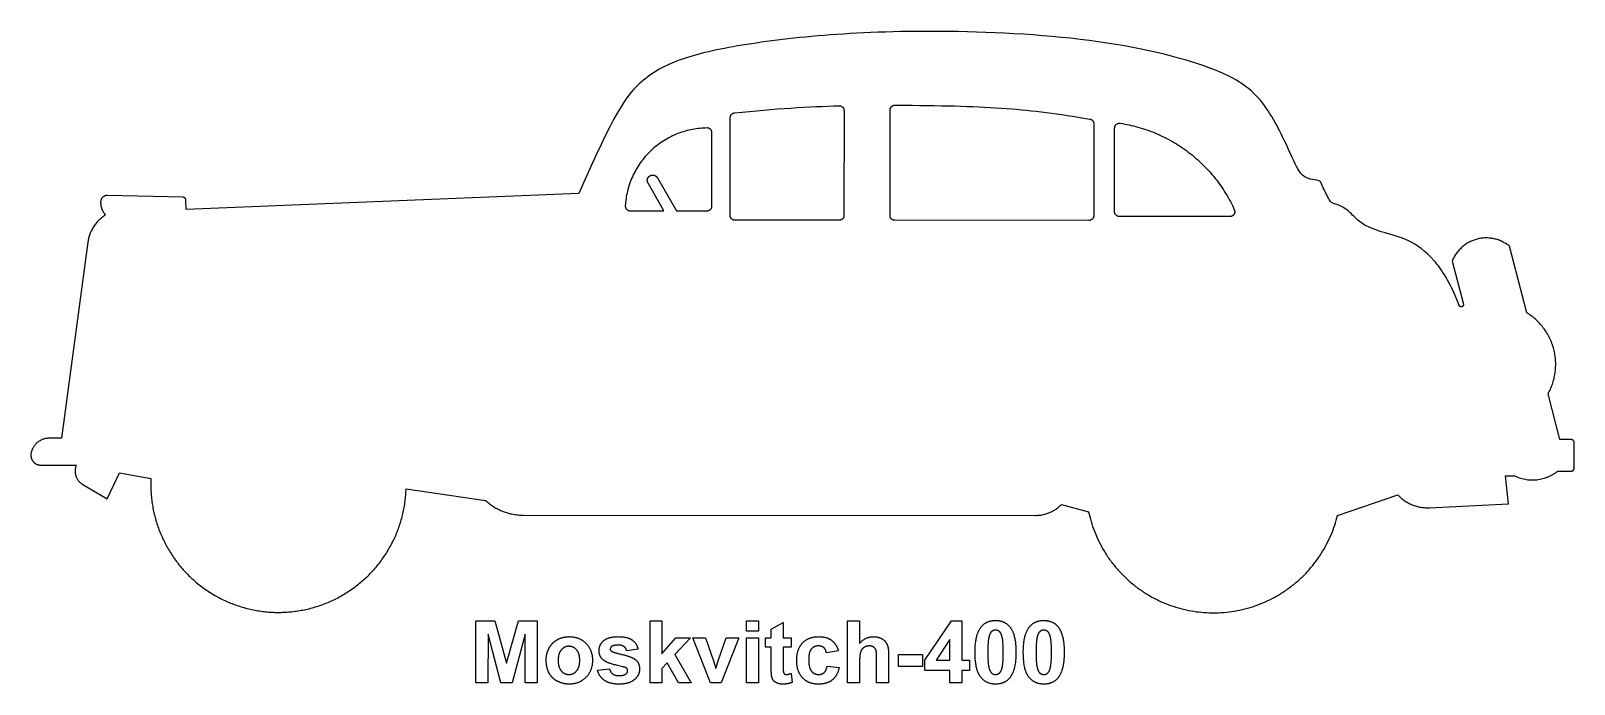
# Model space of a CAD drawing. Header units: millimetres. Extents: x -155 to 163, y -128 to 149.
# Drawn here: x -65.2 to 2.2, y -48.7 to -20.1 of the extents above; entities that cross this region are included whole.
import ezdxf

# ---------------------------------------------------------------- set-up
doc = ezdxf.new("R2010")
doc.units = ezdxf.units.MM
doc.header["$MEASUREMENT"] = 0
doc.layers.add('Layer 03', color=5, linetype='Continuous')

msp = doc.modelspace()

# ---------------------------------------------------------------- linework, layer by layer
at = {"layer": 'Layer 03'}
for p, q in [((-29.689, -23.574), (-29.691, -28.157)), ((-27.677, -28.158), (-27.675, -23.547)), ((-34.667, -28.155), (-34.665, -23.885)), ((-18.767, -24.153), (-18.769, -28.163)), ((-35.462, -27.741), (-35.461, -24.546)), ((-17.858, -27.993), (-17.856, -24.336)), ((-37.56, -27.952), (-38.257, -26.743)), ((-37.85, -26.508), (-37.017, -27.952)), ((-58.589, -27.364), (-61.893, -27.281)), ((-58.455, -27.893), (-58.46, -27.495)), ((-41.288, -27.205), (-58.455, -27.893)), ((-39.041, -27.952), (-37.56, -27.952)), ((-37.017, -27.952), (-35.675, -27.953)), ((-12.818, -28.207), (-17.645, -28.205)), ((-29.904, -28.37), (-34.454, -28.368)), ((-18.981, -28.375), (-27.465, -28.371)), ((-62.747, -29.332), (-63.905, -37.898)), ((0.167, -32.417), (-0.591, -29.505)), ((-3.1, -30.158), (-2.611, -32.034)), ((1.61, -37.957), (1.091, -35.964)), ((-63.905, -37.898), (-64.434, -37.897)), ((2.101, -37.957), (1.61, -37.957)), ((2.233, -39.205), (2.233, -38.09)), ((-64.817, -39.071), (-63.249, -39.071)), ((-61.898, -40.544), (-61.372, -39.418)), ((-61.372, -39.418), (-59.989, -39.663)), ((-0.631, -40.768), (-0.765, -39.538)), ((-0.765, -39.538), (-0.38, -39.538)), ((1.524, -39.334), (2.099, -39.338)), ((-62.968, -39.926), (-61.898, -40.544)), ((-48.833, -40.113), (-45.359, -40.62)), ((-8.113, -41.273), (-5.479, -40.37)), ((-20.175, -40.794), (-18.997, -41.11)), ((-4.091, -40.939), (-0.631, -40.768)), ((-43.711, -41.263), (-21.32, -41.273)), ((-45.782, -48.6), (-45.782, -45.883)), ((-45.782, -45.883), (-44.951, -45.883)), ((-45.251, -46.461), (-45.259, -48.6)), ((-44.69, -48.6), (-45.251, -46.461)), ((-44.951, -45.883), (-44.441, -47.737)), ((-44.441, -47.737), (-43.924, -45.883)), ((-43.63, -46.461), (-44.198, -48.6)), ((-43.924, -45.883), (-43.099, -45.883)), ((-43.622, -48.6), (-43.63, -46.461)), ((-43.099, -45.883), (-43.099, -48.6)), ((-38.17, -48.6), (-38.17, -45.883)), ((-38.17, -45.883), (-37.647, -45.883)), ((-37.647, -45.883), (-37.647, -47.321)), ((-33.951, -46.339), (-33.951, -45.883)), ((-33.951, -45.883), (-33.427, -45.883)), ((-33.427, -46.339), (-33.951, -46.339)), ((-33.427, -45.883), (-33.427, -46.339)), ((-32.871, -46.254), (-32.347, -45.95)), ((-32.871, -46.625), (-32.871, -46.254)), ((-32.347, -45.95), (-32.347, -46.625)), ((-29.529, -48.6), (-29.529, -45.883)), ((-29.529, -45.883), (-29.005, -45.883)), ((-29.005, -45.883), (-29.005, -46.868)), ((-26.153, -47.606), (-24.986, -45.883)), ((-24.986, -45.883), (-24.533, -45.883)), ((-24.533, -45.883), (-24.533, -47.604)), ((-38.694, -47.115), (-39.183, -47.199)), ((-37.647, -47.321), (-37.048, -46.625)), ((-36.407, -46.625), (-37.085, -47.36)), ((-37.048, -46.625), (-36.407, -46.625)), ((-35.519, -48.6), (-36.305, -46.625)), ((-36.305, -46.625), (-35.748, -46.625)), ((-35.748, -46.625), (-35.395, -47.633)), ((-35.189, -47.633), (-34.837, -46.625)), ((-34.28, -46.625), (-35.055, -48.6)), ((-34.837, -46.625), (-34.28, -46.625)), ((-33.951, -48.6), (-33.951, -46.625)), ((-33.951, -46.625), (-33.427, -46.625)), ((-33.427, -46.625), (-33.427, -48.6)), ((-33.124, -47.031), (-33.124, -46.625)), ((-33.124, -46.625), (-32.871, -46.625)), ((-32.871, -47.031), (-33.124, -47.031)), ((-32.871, -47.901), (-32.871, -47.031)), ((-32.347, -46.625), (-31.993, -46.625)), ((-31.993, -47.031), (-32.347, -47.031)), ((-32.347, -47.031), (-32.347, -47.846)), ((-31.993, -46.625), (-31.993, -47.031)), ((-29.934, -47.199), (-30.457, -47.284)), ((-25.056, -46.703), (-25.666, -47.604)), ((-25.056, -47.604), (-25.056, -46.703)), ((-37.421, -47.724), (-37.647, -47.968)), ((-36.93, -48.6), (-37.421, -47.724)), ((-37.085, -47.36), (-36.373, -48.6)), ((-35.395, -47.633), (-35.293, -47.97)), ((-30.423, -47.858), (-29.9, -47.925)), ((-29.005, -47.61), (-29.005, -48.6)), ((-28.263, -48.6), (-28.263, -47.557)), ((-27.74, -47.438), (-27.74, -48.6)), ((-27.301, -47.874), (-27.301, -47.351)), ((-27.301, -47.351), (-26.254, -47.351)), ((-26.254, -47.874), (-27.301, -47.874)), ((-26.254, -47.351), (-26.254, -47.874)), ((-26.153, -48.06), (-26.153, -47.606)), ((-25.666, -47.604), (-25.056, -47.604)), ((-24.533, -47.604), (-24.195, -47.604)), ((-24.195, -47.604), (-24.195, -48.06)), ((-40.466, -48.043), (-39.943, -47.976)), ((-37.647, -47.968), (-37.647, -48.6)), ((-32.001, -48.179), (-31.959, -48.575)), ((-25.056, -48.06), (-26.153, -48.06)), ((-25.056, -48.6), (-25.056, -48.06)), ((-24.533, -48.06), (-24.533, -48.6)), ((-24.195, -48.06), (-24.533, -48.06)), ((-45.259, -48.6), (-45.782, -48.6)), ((-44.198, -48.6), (-44.69, -48.6)), ((-43.099, -48.6), (-43.622, -48.6)), ((-37.647, -48.6), (-38.17, -48.6)), ((-36.373, -48.6), (-36.93, -48.6)), ((-35.055, -48.6), (-35.519, -48.6)), ((-33.427, -48.6), (-33.951, -48.6)), ((-29.005, -48.6), (-29.529, -48.6)), ((-27.74, -48.6), (-28.263, -48.6)), ((-24.533, -48.6), (-25.056, -48.6))]:
    msp.add_line(p, q, dxfattribs=at)
for points, knots in [([(-2.793, -32.092), (-3.193, -31.047), (-3.957, -29.929), (-4.998, -29.181), (-6.109, -28.921), (-7.022, -28.586), (-7.45, -28.132), (-7.883, -27.745), (-8.316, -27.636), (-8.425, -27.59), (-8.827, -26.769), (-8.857, -26.615), (-9.322, -26.599), (-9.755, -26.382), (-10.136, -25.508), (-11.215, -23.199), (-12.863, -21.789), (-18.288, -20.389), (-25.41, -20.021), (-30.485, -20.218), (-34.365, -20.698), (-36.938, -21.28), (-38.689, -22.207), (-39.751, -23.689), (-41.288, -27.205)], [2815.646224, 2815.646224, 2815.646224, 2815.646224, 2822.950509, 2831.12131, 2839.292111, 2847.462913, 2855.633714, 2863.804516, 2871.975317, 2880.146118, 2888.31692, 2896.487721, 2904.658523, 2912.829324, 2921.000126, 2929.170927, 2937.341728, 2945.51253, 2953.683331, 2961.854133, 2970.024934, 2978.195735, 2986.366537, 2994.537338, 2994.537338, 2994.537338, 2994.537338]), ([(-27.461, -23.335), (-27.325, -23.335), (-25.277, -23.348), (-22.563, -23.423), (-20.325, -23.702), (-18.943, -23.944)], [271.696003, 271.696003, 271.696003, 271.696003, 273.105172, 293.197106, 312.148333, 312.148333, 312.148333, 312.148333])]:
    msp.add_open_spline(points, degree=3, knots=knots, dxfattribs=at)
for points, degree in [([(-34.474, -23.674), (-32.713, -23.487), (-31.21, -23.4), (-29.908, -23.361)], 3), ([(-23.688, -46.145), (-23.465, -45.866), (-23.064, -45.866)], 2), ([(-23.064, -45.866), (-22.664, -45.866), (-22.438, -46.149)], 2), ([(-21.578, -46.145), (-21.355, -45.866), (-20.954, -45.866)], 2), ([(-20.954, -45.866), (-20.554, -45.866), (-20.329, -46.149)], 2), ([(-23.959, -47.254), (-23.959, -46.484), (-23.688, -46.145)], 2), ([(-23.233, -46.349), (-23.307, -46.41), (-23.348, -46.569)], 2), ([(-23.064, -46.288), (-23.159, -46.288), (-23.233, -46.349)], 2), ([(-22.896, -46.349), (-22.97, -46.288), (-23.064, -46.288)], 2), ([(-22.775, -46.592), (-22.823, -46.41), (-22.896, -46.349)], 2), ([(-22.438, -46.149), (-22.17, -46.484), (-22.17, -47.259)], 2), ([(-21.849, -47.254), (-21.849, -46.484), (-21.578, -46.145)], 2), ([(-21.123, -46.349), (-21.197, -46.41), (-21.238, -46.569)], 2), ([(-20.954, -46.288), (-21.049, -46.288), (-21.123, -46.349)], 2), ([(-20.787, -46.349), (-20.86, -46.288), (-20.954, -46.288)], 2), ([(-20.665, -46.592), (-20.713, -46.41), (-20.787, -46.349)], 2), ([(-20.329, -46.149), (-20.06, -46.484), (-20.06, -47.259)], 2), ([(-42.711, -47.585), (-42.711, -47.323), (-42.583, -47.078)], 2), ([(-42.583, -47.078), (-42.456, -46.833), (-42.222, -46.704)], 2), ([(-42.222, -46.704), (-41.988, -46.575), (-41.7, -46.575)], 2), ([(-42.051, -47.156), (-42.187, -47.314), (-42.187, -47.613)], 2), ([(-41.714, -46.997), (-41.914, -46.997), (-42.051, -47.156)], 2), ([(-41.378, -47.156), (-41.514, -46.997), (-41.714, -46.997)], 2), ([(-41.7, -46.575), (-41.254, -46.575), (-40.97, -46.868)], 2), ([(-41.242, -47.609), (-41.242, -47.314), (-41.378, -47.156)], 2), ([(-40.97, -46.868), (-40.685, -47.16), (-40.685, -47.607)], 2), ([(-40.398, -47.186), (-40.398, -46.927), (-40.196, -46.751)], 2), ([(-40.164, -47.634), (-40.398, -47.473), (-40.398, -47.186)], 2), ([(-40.196, -46.751), (-39.993, -46.575), (-39.567, -46.575)], 2), ([(-39.849, -47.005), (-39.909, -47.046), (-39.909, -47.113)], 2), ([(-39.909, -47.113), (-39.909, -47.169), (-39.857, -47.209)], 2), ([(-39.857, -47.209), (-39.786, -47.262), (-39.37, -47.358)], 2), ([(-39.554, -46.946), (-39.76, -46.946), (-39.849, -47.005)], 2), ([(-39.567, -46.575), (-39.162, -46.575), (-38.965, -46.711)], 2), ([(-39.303, -47.011), (-39.391, -46.946), (-39.554, -46.946)], 2), ([(-39.183, -47.199), (-39.215, -47.077), (-39.303, -47.011)], 2), ([(-38.965, -46.711), (-38.768, -46.848), (-38.694, -47.115)], 2), ([(-31.757, -47.615), (-31.757, -47.123), (-31.5, -46.849)], 2), ([(-31.5, -46.849), (-31.244, -46.575), (-30.806, -46.575)], 2), ([(-31.118, -47.117), (-31.233, -47.254), (-31.233, -47.576)], 2), ([(-30.81, -46.98), (-31.003, -46.98), (-31.118, -47.117)], 2), ([(-30.574, -47.056), (-30.665, -46.98), (-30.81, -46.98)], 2), ([(-30.806, -46.575), (-30.448, -46.575), (-30.237, -46.729)], 2), ([(-30.457, -47.284), (-30.483, -47.133), (-30.574, -47.056)], 2), ([(-30.237, -46.729), (-30.026, -46.883), (-29.934, -47.199)], 2), ([(-29.005, -46.868), (-28.754, -46.575), (-28.406, -46.575)], 2), ([(-28.811, -47.043), (-28.912, -47.106), (-28.959, -47.234)], 2), ([(-28.582, -46.98), (-28.71, -46.98), (-28.811, -47.043)], 2), ([(-28.396, -47.029), (-28.47, -46.98), (-28.582, -46.98)], 2), ([(-28.406, -46.575), (-28.227, -46.575), (-28.083, -46.642)], 2), ([(-28.292, -47.162), (-28.321, -47.079), (-28.396, -47.029)], 2), ([(-28.263, -47.557), (-28.263, -47.246), (-28.292, -47.162)], 2), ([(-28.083, -46.642), (-27.939, -46.709), (-27.866, -46.814)], 2), ([(-27.866, -46.814), (-27.793, -46.918), (-27.766, -47.045)], 2), ([(-27.766, -47.045), (-27.74, -47.172), (-27.74, -47.438)], 2), ([(-23.348, -46.569), (-23.402, -46.774), (-23.402, -47.259)], 2), ([(-22.727, -47.259), (-22.727, -46.774), (-22.775, -46.592)], 2), ([(-21.238, -46.569), (-21.292, -46.774), (-21.292, -47.259)], 2), ([(-20.617, -47.259), (-20.617, -46.774), (-20.665, -46.592)], 2), ([(-42.583, -48.165), (-42.711, -47.927), (-42.711, -47.585)], 2), ([(-42.187, -47.613), (-42.187, -47.911), (-42.051, -48.07)], 2), ([(-41.378, -48.07), (-41.242, -47.911), (-41.242, -47.609)], 2), ([(-40.685, -47.607), (-40.685, -48.058), (-40.972, -48.354)], 2), ([(-39.362, -47.892), (-39.994, -47.75), (-40.164, -47.634)], 2), ([(-39.37, -47.358), (-38.954, -47.455), (-38.789, -47.593)], 2), ([(-39.186, -47.962), (-39.225, -47.924), (-39.362, -47.892)], 2), ([(-38.789, -47.593), (-38.626, -47.734), (-38.626, -47.984)], 2), ([(-35.293, -47.97), (-35.252, -47.841), (-35.242, -47.801)], 2), ([(-35.242, -47.801), (-35.217, -47.717), (-35.189, -47.633)], 2), ([(-32.854, -48.273), (-32.871, -48.181), (-32.871, -47.901)], 2), ([(-32.347, -47.846), (-32.347, -48.094), (-32.337, -48.135)], 2), ([(-31.5, -48.376), (-31.757, -48.101), (-31.757, -47.615)], 2), ([(-31.233, -47.576), (-31.233, -47.934), (-31.116, -48.081)], 2), ([(-30.557, -48.145), (-30.462, -48.062), (-30.423, -47.858)], 2), ([(-28.959, -47.234), (-29.005, -47.361), (-29.005, -47.61)], 2), ([(-23.713, -48.345), (-23.959, -48.039), (-23.959, -47.254)], 2), ([(-23.402, -47.259), (-23.402, -47.745), (-23.354, -47.927)], 2), ([(-22.78, -47.948), (-22.727, -47.745), (-22.727, -47.259)], 2), ([(-22.17, -47.259), (-22.17, -48.033), (-22.44, -48.372)], 2), ([(-21.603, -48.345), (-21.849, -48.039), (-21.849, -47.254)], 2), ([(-21.292, -47.259), (-21.292, -47.745), (-21.244, -47.927)], 2), ([(-20.671, -47.948), (-20.617, -47.745), (-20.617, -47.259)], 2), ([(-20.06, -47.259), (-20.06, -48.033), (-20.33, -48.372)], 2), ([(-42.211, -48.527), (-42.456, -48.404), (-42.583, -48.165)], 2), ([(-41.696, -48.651), (-41.966, -48.651), (-42.211, -48.527)], 2), ([(-42.051, -48.07), (-41.914, -48.229), (-41.714, -48.229)], 2), ([(-41.714, -48.229), (-41.514, -48.229), (-41.378, -48.07)], 2), ([(-40.972, -48.354), (-41.26, -48.651), (-41.696, -48.651)], 2), ([(-40.159, -48.487), (-40.393, -48.324), (-40.466, -48.043)], 2), ([(-39.522, -48.651), (-39.924, -48.651), (-40.159, -48.487)], 2), ([(-39.943, -47.976), (-39.909, -48.125), (-39.807, -48.202)], 2), ([(-39.807, -48.202), (-39.705, -48.28), (-39.522, -48.28)], 2), ([(-39.522, -48.28), (-39.32, -48.28), (-39.218, -48.204)], 2), ([(-38.852, -48.454), (-39.079, -48.651), (-39.522, -48.651)], 2), ([(-39.218, -48.204), (-39.149, -48.151), (-39.149, -48.062)], 2), ([(-39.149, -48.062), (-39.149, -48.002), (-39.186, -47.962)], 2), ([(-38.626, -47.984), (-38.626, -48.258), (-38.852, -48.454)], 2), ([(-32.782, -48.479), (-32.834, -48.403), (-32.854, -48.273)], 2), ([(-32.617, -48.603), (-32.729, -48.555), (-32.782, -48.479)], 2), ([(-31.959, -48.575), (-32.139, -48.651), (-32.366, -48.651)], 2), ([(-32.337, -48.135), (-32.327, -48.176), (-32.292, -48.202)], 2), ([(-32.292, -48.202), (-32.257, -48.229), (-32.206, -48.229)], 2), ([(-32.206, -48.229), (-32.135, -48.229), (-32.001, -48.179)], 2), ([(-30.812, -48.651), (-31.243, -48.651), (-31.5, -48.376)], 2), ([(-31.116, -48.081), (-30.998, -48.229), (-30.799, -48.229)], 2), ([(-30.206, -48.468), (-30.432, -48.651), (-30.812, -48.651)], 2), ([(-30.799, -48.229), (-30.651, -48.229), (-30.557, -48.145)], 2), ([(-29.9, -47.925), (-29.98, -48.284), (-30.206, -48.468)], 2), ([(-23.064, -48.651), (-23.466, -48.651), (-23.713, -48.345)], 2), ([(-23.354, -47.927), (-23.305, -48.108), (-23.232, -48.169)], 2), ([(-23.232, -48.169), (-23.159, -48.229), (-23.064, -48.229)], 2), ([(-23.064, -48.229), (-22.97, -48.229), (-22.895, -48.168)], 2), ([(-22.44, -48.372), (-22.664, -48.651), (-23.064, -48.651)], 2), ([(-22.895, -48.168), (-22.821, -48.107), (-22.78, -47.948)], 2), ([(-20.954, -48.651), (-21.357, -48.651), (-21.603, -48.345)], 2), ([(-21.244, -47.927), (-21.195, -48.108), (-21.122, -48.169)], 2), ([(-21.122, -48.169), (-21.049, -48.229), (-20.954, -48.229)], 2), ([(-20.954, -48.229), (-20.86, -48.229), (-20.786, -48.168)], 2), ([(-20.33, -48.372), (-20.554, -48.651), (-20.954, -48.651)], 2), ([(-20.786, -48.168), (-20.712, -48.107), (-20.671, -47.948)], 2), ([(-32.366, -48.651), (-32.506, -48.651), (-32.617, -48.603)], 2)]:
    msp.add_open_spline(points, degree=degree, dxfattribs=at)
for points, weights, knots in [([(-29.908, -23.361), (-29.818, -23.359), (-29.753, -23.421), (-29.689, -23.484), (-29.689, -23.574)], [1, 0.92097742187, 1, 0.92097742187, 1], [160.983736, 160.983736, 160.983736, 161.62408, 161.62408, 162.264423, 162.264423, 162.264423]), ([(-27.675, -23.547), (-27.675, -23.459), (-27.612, -23.397), (-27.55, -23.334), (-27.461, -23.335)], [1, 0.923500325983, 1, 0.923500325983, 1], [270.436199, 270.436199, 270.436199, 271.066101, 271.066101, 271.696003, 271.696003, 271.696003]), ([(-17.856, -24.336), (-17.856, -24.239), (-17.782, -24.175), (-17.708, -24.111), (-17.611, -24.126)], [1, 0.908710347246, 1, 0.908710347246, 1], [182.061575, 182.061575, 182.061575, 182.750555, 182.750555, 183.439534, 183.439534, 183.439534]), ([(-35.461, -24.546), (-35.461, -24.457), (-35.524, -24.395), (-35.587, -24.332), (-35.675, -24.333)], [1, 0.922904643727, 1, 0.922904643727, 1], [216.572237, 216.572237, 216.572237, 217.204619, 217.204619, 217.837001, 217.837001, 217.837001]), ([(-38.257, -26.743), (-38.306, -26.658), (-38.281, -26.564), (-38.255, -26.47), (-38.171, -26.421), (-38.087, -26.373), (-37.993, -26.398), (-37.898, -26.423), (-37.85, -26.508)], [1, 0.923879526726, 1, 0.923879526726, 1, 0.923879526726, 1, 0.923879526726, 1], [189.181904, 189.181904, 189.181904, 189.877155, 189.877155, 190.572405, 190.572405, 191.267656, 191.267656, 191.962906, 191.962906, 191.962906]), ([(-39.253, -27.726), (-39.259, -27.817), (-39.196, -27.884), (-39.133, -27.951), (-39.041, -27.952)], [1, 0.917795947235, 1, 0.917795947235, 1], [177.044584, 177.044584, 177.044584, 177.697868, 177.697868, 178.351153, 178.351153, 178.351153]), ([(-12.624, -27.907), (-12.577, -28.013), (-12.639, -28.11), (-12.702, -28.208), (-12.818, -28.207)], [1, 0.877974744304, 1, 0.877974744304, 1], [207.99021, 207.99021, 207.99021, 208.7889, 208.7889, 209.58759, 209.58759, 209.58759]), ([(-0.591, -29.505), (-1.222, -28.987), (-2.012, -29.193), (-2.801, -29.399), (-3.1, -30.158)], [1, 0.891211719316, 1, 0.891211719316, 1], [2795.899973, 2795.899973, 2795.899973, 2801.581739, 2801.581739, 2807.263505, 2807.263505, 2807.263505]), ([(-2.611, -32.034), (-2.589, -32.121), (-2.675, -32.149), (-2.76, -32.176), (-2.793, -32.092)], [1, 0.726525940647, 1, 0.726525940647, 1], [2814.559615, 2814.559615, 2814.559615, 2815.10292, 2815.10292, 2815.646224, 2815.646224, 2815.646224]), ([(-65.235, -38.582), (-65.265, -38.775), (-65.139, -38.923), (-65.012, -39.071), (-64.817, -39.071)], [1, 0.908403834772, 1, 0.908403834772, 1], [3122.340089, 3122.340089, 3122.340089, 3123.713719, 3123.713719, 3125.08735, 3125.08735, 3125.08735]), ([(-59.989, -39.663), (-60.1, -41.985), (-58.531, -43.7), (-56.961, -45.415), (-54.638, -45.509), (-52.315, -45.603), (-50.612, -44.02), (-48.909, -42.437), (-48.833, -40.113)], [1, 0.9231400068, 1, 0.9231400068, 1, 0.9231400068, 1, 0.9231400068, 1], [3149.311372, 3149.311372, 3149.311372, 3165.894469, 3165.894469, 3182.477566, 3182.477566, 3199.060663, 3199.060663, 3215.64376, 3215.64376, 3215.64376]), ([(2.099, -39.338), (2.154, -39.338), (2.194, -39.299), (2.233, -39.26), (2.233, -39.205)], [1, 0.923277504619, 1, 0.923277504619, 1], [2753.965983, 2753.965983, 2753.965983, 2754.3602523, 2754.3602523, 2754.7545216, 2754.7545216, 2754.7545216]), ([(-18.997, -41.11), (-18.072, -45.465), (-13.62, -45.532), (-9.168, -45.599), (-8.113, -41.273)], [1, 0.781780900702, 1, 0.781780900702, 1], [2652.152889, 2652.152889, 2652.152889, 2680.445576, 2680.445576, 2708.738262, 2708.738262, 2708.738262])]:
    msp.add_rational_spline(points, weights, degree=2, knots=knots, dxfattribs=at)
for points, weights in [([(-34.665, -23.885), (-34.664, -23.694), (-34.474, -23.674)], [1, 0.743535416968, 1]), ([(-18.943, -23.944), (-18.767, -23.974), (-18.767, -24.153)], [1, 0.765471387013, 1]), ([(-17.611, -24.126), (-14.093, -24.666), (-12.624, -27.907)], [1, 0.879204076824, 1]), ([(-35.675, -24.333), (-39.042, -24.366), (-39.253, -27.726)], [1, 0.732294620701, 1]), ([(-62.189, -27.562), (-62.198, -27.891), (-61.978, -28.137)], [1, 0.929303479616, 1]), ([(-61.893, -27.281), (-62.182, -27.273), (-62.189, -27.562)], [1, 0.707330837246, 1]), ([(-58.46, -27.495), (-58.461, -27.367), (-58.589, -27.364)], [1, 0.720209702636, 1]), ([(-61.978, -28.137), (-62.642, -28.555), (-62.747, -29.332)], [1, 0.90584559956, 1]), ([(-35.675, -27.953), (-35.462, -27.953), (-35.462, -27.741)], [1, 0.707106781187, 1]), ([(-34.454, -28.368), (-34.667, -28.368), (-34.667, -28.155)], [1, 0.707106781187, 1]), ([(-29.691, -28.157), (-29.691, -28.37), (-29.904, -28.37)], [1, 0.707106781186, 1]), ([(-27.465, -28.371), (-27.677, -28.371), (-27.677, -28.158)], [1, 0.707106781186, 1]), ([(-18.769, -28.163), (-18.769, -28.375), (-18.981, -28.375)], [1, 0.707106781187, 1]), ([(-17.645, -28.205), (-17.858, -28.205), (-17.858, -27.993)], [1, 0.707106781187, 1]), ([(1.091, -35.964), (2.331, -33.747), (0.167, -32.417)], [1, 0.721442774444, 1]), ([(-64.434, -37.897), (-65.128, -37.897), (-65.235, -38.582)], [1, 0.759596927718, 1]), ([(2.233, -38.09), (2.233, -37.957), (2.101, -37.957)], [1, 0.707106781187, 1]), ([(-63.249, -39.071), (-63.49, -39.624), (-62.968, -39.926)], [1, 0.745797355917, 1]), ([(-0.38, -39.538), (0.636, -40.038), (1.524, -39.334)], [1, 0.844959053107, 1]), ([(-5.479, -40.37), (-4.919, -40.98), (-4.091, -40.939)], [1, 0.90517596405, 1]), ([(-45.359, -40.62), (-44.66, -41.262), (-43.711, -41.263)], [1, 0.931798578907, 1]), ([(-21.32, -41.273), (-20.647, -41.274), (-20.175, -40.794)], [1, 0.922093165219, 1])]:
    msp.add_rational_spline(points, weights, degree=2, dxfattribs=at)

doc.saveas('drawing.dxf')
